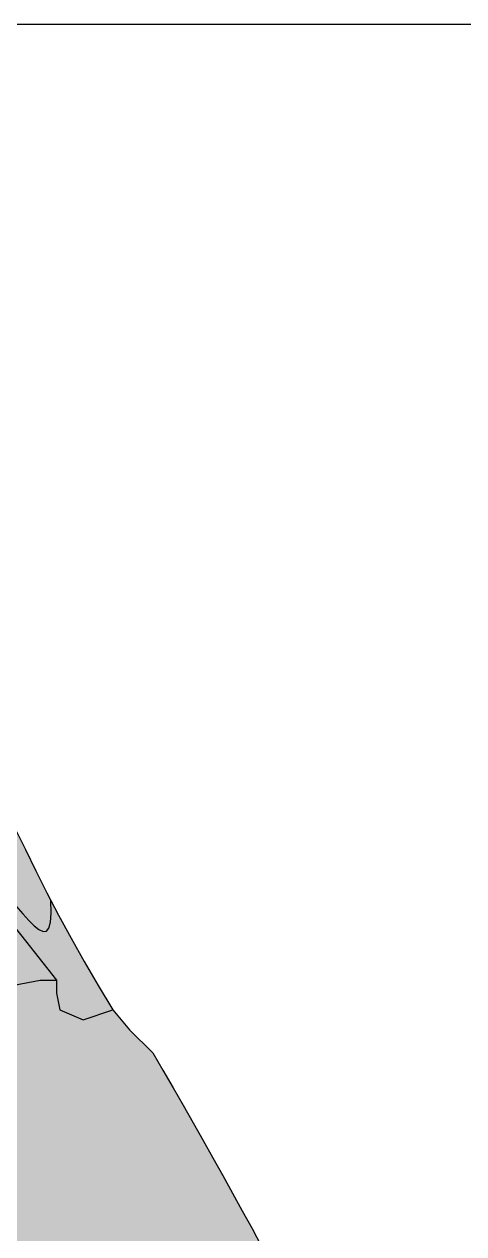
# Model space of a CAD drawing. Header units: millimetres. Extents: x -754 to 578, y -31 to 612.
# Drawn here: x 38.81 to 47.37, y 370.26 to 393.84 of the extents above; entities that cross this region are included whole.
import ezdxf

# ---------------------------------------------------------------- set-up
doc = ezdxf.new("R2010")
doc.units = ezdxf.units.MM
for name, color, linetype in [('Images', 7, 'Continuous'), ('magpie', 4, 'Continuous'), ('magpiefill', 3, 'Continuous')]:
    doc.layers.add(name, color=color, linetype=linetype)
picture_1 = doc.add_image_def('image8.png', size_in_pixel=(273, 248))

msp = doc.modelspace()

# ---------------------------------------------------------------- hatches: boundary and pattern name
at = {"layer": 'magpiefill'}
h = msp.add_hatch(color=255, dxfattribs=at)
h.dxf.hatch_style = 1
h.paths.add_polyline_path([(36.52041323382744, 382.470028184974), (36.35298621007236, 382.7750316144107), (36.19249453064241, 383.0577581806204), (36.04089431553483, 383.3139420977948), (35.90014168474681, 383.5393175801258), (35.77182722345366, 383.730823531143), (35.65607937754296, 383.8902176117293), (35.55266105808037, 384.0204621721051), (35.46133517613157, 384.1245195624913), (35.38186464276221, 384.2053521331086), (35.31401236903796, 384.2659222341778), (35.25754126602448, 384.3091922159196), (35.21221424478745, 384.3381244285546), (35.17775469371808, 384.3549208861197), (35.15372791050992, 384.3587422579151), (35.13965967018207, 384.3479888770576), (35.13507574775362, 384.3210610766633), (35.13950191824369, 384.2763591898488), (35.15246395667135, 384.2122835497304), (35.17348763805574, 384.1272344894248), (35.20209873741592, 384.0196123420481), (35.23802556020179, 383.88795074598), (35.28180653358621, 383.7313165606526), (35.33418261517281, 383.548909950761), (35.39589476256521, 383.3399310810005), (35.46768393336707, 383.1035801160663), (35.55029108518201, 382.8390572206534), (35.64445717561366, 382.5455625594573), (35.75092316226565, 382.2222962971729), (35.87159788770659, 381.8662860291094), (36.01306173436486, 381.4658690730312), (36.18306296963382, 381.0072101773168), (36.38934986090682, 380.4764740903443), (36.63967067557721, 379.8598255604922), (36.94177368103837, 379.1434293361387), (37.25599430727302, 378.4222666094374), (37.58298130349385, 378.0072605325925), (37.86550028138467, 377.6461462820426), (38.10837955935045, 377.3345767105838), (38.31644745579699, 377.0682046710111), (38.49453228912951, 376.84268301612), (38.64746237775346, 376.6536645987059), (38.78006604007427, 376.4968022715641), (38.89717159449731, 376.3677488874904), (39.0025803586334, 376.2639971066074), (39.09598564691484, 376.190398818349), (39.17605377297942, 376.1536457194768), (39.24145105046483, 376.1604295067521), (39.29084379300883, 376.2174418769364), (39.32289831424913, 376.3313745267911), (39.33628092782348, 376.5089191530777), (39.3296579473696, 376.7567674525576), (39.25151586757121, 376.9068267324927), (39.03589141456138, 377.3333862094358), (38.83059679275327, 377.7495051137794), (38.63414227125777, 378.1549529984744), (38.44507399881124, 378.5497451895744), (38.26208164265243, 378.9348801055412), (38.08389074964614, 379.3116019379383), (37.90922686665662, 379.6811548783299), (37.73681554054814, 380.0447831182805), (37.5653823181854, 380.4037308493534), (37.3936527464328, 380.7592422631126), (37.22035237215481, 381.1125615511224), (37.04474517107134, 381.4640145753845), (36.86824883432416, 381.8102538796525), (36.69281948191044, 382.1470136781185)])
h = msp.add_hatch(color=253, dxfattribs=at)
h.dxf.hatch_style = 1
h.paths.add_polyline_path([(38.56582154691335, 376.3100505519483), (38.10217553665914, 376.9013740554778), (38.21893723848462, 376.6224947488669), (38.30352567695596, 376.4017896169747), (38.3598183128351, 376.2324446394152), (38.39169260688398, 376.1076457958022), (38.40302601986455, 376.02057906575), (38.39769601253874, 375.9644304288725), (38.3795800456685, 375.9323858647837), (38.35255558001578, 375.9176313530976), (38.31931666308823, 375.9149097701483), (38.27782368937633, 375.9251915791502), (38.22485364011624, 375.9510041400377), (38.15718349654418, 375.9948748127454), (38.07159023989631, 376.0593309572075), (37.96485085140882, 376.1468999333586), (37.8337423123179, 376.2601091011332), (37.67504160385974, 376.4014858204657), (37.48508231191335, 376.5739539977563), (37.25842444092918, 376.7820237252692), (36.98918460000061, 377.0306016417341), (36.67147939822058, 377.324594385881), (36.29942544468273, 377.6689085964396), (35.86713934848014, 378.06845091214), (35.36873771870633, 378.5281279717116), (34.79833716445426, 379.0528464138848), (34.88406920735103, 378.9295179398833), (35.57535344677706, 377.9790130820273), (36.05520878881369, 377.5284314835035), (37.72110013850232, 375.9506727067939), (38.5620199088353, 375.0957097809831), (39.11591893139735, 375.2064337591642), (39.43883018898782, 375.2064337591642)])
h = msp.add_hatch(color=253, dxfattribs=at)
h.dxf.hatch_style = 1
h.paths.add_polyline_path([(39.71971319075307, 376.0233078490031), (39.47895988267208, 376.4700571299988), (39.3296579473696, 376.7567674525576), (39.33628092782348, 376.5089191530777), (39.32289831424913, 376.3313745267911), (39.29084379300883, 376.2174418769364), (39.24145105046483, 376.1604295067521), (39.17605377297942, 376.1536457194768), (39.09598564691485, 376.190398818349), (39.00258035863339, 376.2639971066074), (38.89717159449731, 376.3677488874904), (38.78006604007427, 376.4968022715641), (38.64746237775347, 376.6536645987059), (38.4945322891295, 376.84268301612), (38.31644745579698, 377.0682046710111), (38.10837955935045, 377.3345767105838), (37.86550028138451, 377.6461462820428), (37.58298130349385, 378.0072605325924), (37.25599430727302, 378.4222666094374), (37.30340714468364, 378.3134501656621), (37.71220404120466, 377.4009531961179), (37.85344361325453, 377.2186010543829), (38.56582154691336, 376.3100505519483), (39.43883018898782, 375.2064337591642), (39.43883018898782, 374.9482349353102), (39.50341129899266, 374.6254864054927), (39.95548763037573, 374.4318372876021), (40.53672618176893, 374.6254864054927), (40.24710660941231, 375.1007920397012), (39.97526552270342, 375.5668093365542)])
at = {"layer": 'magpiefill', "true_color": 0x010101}
h = msp.add_hatch(color=18, dxfattribs=at)
h.dxf.hatch_style = 1
edge = h.paths.add_edge_path()
edge.add_line((40.85963743935895, 348.9347078828025), (39.02147583574992, 348.7467913734263))
edge.add_line((39.02147583574992, 348.7467913734263), (35.89284781417177, 346.6918707930586))
edge.add_line((35.89284781417177, 346.6918707930586), (29.45681938678376, 342.0459624909088))
edge.add_line((29.45681938678376, 342.0459624909088), (25.70246804391604, 338.4721855043988))
edge.add_line((25.70246804391604, 338.4721855043988), (25.07674472262647, 338.4721855043988))
edge.add_line((25.07674472262647, 338.4721855043988), (24.45101854755444, 339.0082526458132))
edge.add_line((24.45101854755444, 339.0082526458132), (24.36162950165613, 339.3656297510263))
edge.add_line((24.36162950165613, 339.3656297510263), (22.48445383022204, 337.936119846579))
edge.add_line((22.48445383022204, 337.936119846579), (19.98155483749883, 336.149231353324))
edge.add_line((19.98155483749883, 336.149231353324), (19.71338769980343, 337.3107091706586))
edge.add_line((19.71338769980343, 337.3107091706586), (19.80277674570175, 337.936119846579))
edge.add_line((19.80277674570175, 337.936119846579), (20.87544815026672, 339.0975961803192))
edge.add_line((20.87544815026672, 339.0975961803192), (21.23300433386044, 339.3656297510263))
edge.add_line((21.23300433386044, 339.3656297510263), (20.96483719616504, 339.544318303633))
edge.add_line((20.96483719616504, 339.544318303633), (19.26643961652803, 338.3828419698928))
edge.add_line((19.26643961652803, 338.3828419698928), (18.81949438703555, 338.7402190751059))
edge.add_line((18.81949438703555, 338.7402190751059), (18.81949438703555, 339.0082526458132))
edge.add_line((18.81949438703555, 339.0082526458132), (18.1043791660652, 339.0082526458132))
edge.add_line((18.1043791660652, 339.0082526458132), (17.8362120283698, 339.3656297510263))
edge.add_line((17.8362120283698, 339.3656297510263), (20.16033292929592, 340.6164511028671))
edge.add_line((20.16033292929592, 340.6164511028671), (20.60727815878795, 341.420550331394))
edge.add_line((20.60727815878795, 341.420550331394), (21.41178242565752, 342.135306025415))
edge.add_line((21.41178242565752, 342.135306025415), (19.80277674570175, 341.8672724547077))
edge.add_line((19.80277674570175, 341.8672724547077), (21.05422624206335, 342.9394052539419))
edge.add_line((21.05422624206335, 342.9394052539419), (25.25552281442356, 345.3517044231173))
edge.add_line((25.25552281442356, 345.3517044231173), (29.18865224908836, 348.2107257156065))
edge.add_line((29.18865224908836, 348.2107257156065), (33.65811595914397, 350.8017134373883))
edge.add_line((33.65811595914397, 350.8017134373883), (36.33979589744717, 352.4099118944423))
edge.add_line((36.33979589744717, 352.4099118944423), (36.60796303514257, 353.3927011591704))
edge.add_line((36.60796303514257, 353.3927011591704), (37.59124539380878, 354.0181118350906))
edge.add_line((37.59124539380878, 354.0181118350906), (38.66391679837329, 353.5713897117769))
edge.add_line((38.66391679837329, 353.5713897117769), (39.37903201934409, 353.6607347298775))
edge.add_line((39.37903201934409, 353.6607347298775), (40.8986486534011, 354.9115560817181))
edge.add_line((40.8986486534011, 354.9115560817181), (42.15010100354561, 355.7156553102452))
edge.add_line((42.15010100354561, 355.7156553102452), (42.23949004944393, 353.9287668169902))
edge.add_line((42.23949004944393, 353.9287668169902), (41.8819310120673, 352.5886019306433))
edge.add_line((41.8819310120673, 352.5886019306433), (41.52437482847313, 352.4099118944423))
edge.add_line((41.52437482847313, 352.4099118944423), (40.98803769929941, 352.5886019306433))
edge.add_line((40.98803769929941, 352.5886019306433), (40.27292533211153, 351.8738462366225))
edge.add_line((40.27292533211153, 351.8738462366225), (41.37629488074731, 350.9357487676712))
edge.add_line((41.37629488074731, 350.9357487676712), (41.57004106454474, 351.7748949451966))
edge.add_line((41.57004106454474, 351.7748949451966), (42.47419087352796, 352.2912925929047))
edge.add_line((42.47419087352796, 352.2912925929047), (43.83041416011133, 352.3558422988681))
edge.add_line((43.83041416011133, 352.3558422988681), (44.60539889530196, 352.0976434750141))
edge.add_line((44.60539889530196, 352.0976434750141), (44.60539889530196, 351.5166961213426))
edge.add_line((44.60539889530196, 351.5166961213426), (43.95957923390392, 351.2584972974887))
edge.add_line((43.95957923390392, 351.2584972974887), (42.73251816733068, 351.0002984736345))
edge.add_line((42.73251816733068, 351.0002984736345), (41.3117109169591, 349.9029534722551))
edge.add_line((41.3117109169591, 349.9029534722551), (41.3117109169591, 349.1283570006931))
edge.add_line((41.3117109169591, 349.1283570006931), (42.47419087352796, 349.5802049424376))
edge.add_line((42.47419087352796, 349.5802049424376), (45.3158025204873, 350.6775499438172))
edge.add_line((45.3158025204873, 350.6775499438172), (47.18868610224195, 351.710345239233))
edge.add_line((47.18868610224195, 351.710345239233), (49.06156683021322, 353.0658890644665))
edge.add_line((49.06156683021322, 353.0658890644665), (51.51568896336062, 354.8732808314446))
edge.add_line((51.51568896336062, 354.8732808314446), (50.22404678678208, 354.4214328897001))
edge.add_line((50.22404678678208, 354.4214328897001), (48.99698572020839, 353.9695849479556))
edge.add_line((48.99698572020839, 353.9695849479556), (47.70534354362985, 354.2923334777731))
edge.add_line((47.70534354362985, 354.2923334777731), (46.54286358706099, 355.2605790672255))
edge.add_line((46.54286358706099, 355.2605790672255), (45.83245996187566, 356.6806711148283))
edge.add_line((45.83245996187566, 356.6806711148283), (45.57413266807293, 358.2944137639158))
edge.add_line((45.57413266807293, 358.2944137639158), (45.89704392566341, 359.7790570010764))
edge.add_line((45.89704392566341, 359.7790570010764), (47.25326721224678, 361.2637002382369))
edge.add_line((47.25326721224678, 361.2637002382369), (46.54286358706099, 361.0055014143827))
edge.add_line((46.54286358706099, 361.0055014143827), (43.18459449871375, 359.2626593533682))
edge.add_line((43.18459449871375, 359.2626593533682), (40.27839603418329, 357.6489167042807))
edge.add_line((40.27839603418329, 357.6489167042807), (38.66384545379719, 356.3579225850108))
edge.add_line((38.66384545379719, 356.3579225850108), (37.82427675481881, 355.1314796552986))
edge.add_line((37.82427675481881, 355.1314796552986), (36.92012694583559, 354.4214328897001))
edge.add_line((36.92012694583559, 354.4214328897001), (35.95139602684753, 354.1632340658462))
edge.add_line((35.95139602684753, 354.1632340658462), (35.37015462167187, 354.4214328897001))
edge.add_line((35.37015462167187, 354.4214328897001), (35.04724621786431, 354.808731125481))
edge.add_line((35.04724621786431, 354.808731125481), (35.11182732786915, 355.7124255253757))
edge.add_line((35.11182732786915, 355.7124255253757), (35.75764698926719, 357.1970687625362))
edge.add_line((35.75764698926719, 357.1970687625362), (35.30557351166703, 358.1653143519889))
edge.add_line((35.30557351166703, 358.1653143519889), (35.17640843787399, 357.3261681744632))
edge.add_line((35.17640843787399, 357.3261681744632), (34.59516988648124, 356.9388699386823))
edge.add_line((34.59516988648124, 356.9388699386823), (33.17436263611012, 356.0997237611568))
edge.add_line((33.17436263611012, 356.0997237611568), (32.72228915850997, 356.4224722909744))
edge.add_line((32.72228915850997, 356.4224722909744), (32.2702128271269, 356.6806711148283))
edge.add_line((32.2702128271269, 356.6806711148283), (31.81813934952675, 357.1325190565728))
edge.add_line((31.81813934952675, 357.1325190565728), (31.62439316572932, 357.8425658221713))
edge.add_line((31.62439316572932, 357.8425658221713), (31.68897427573415, 358.2944137639158))
edge.add_line((31.68897427573415, 358.2944137639158), (31.10773572434096, 358.4235131758428))
edge.add_line((31.10773572434096, 358.4235131758428), (30.78482446675093, 358.6817119996967))
edge.add_line((30.78482446675093, 358.6817119996967), (30.33274813536741, 359.1335599414413))
edge.add_line((30.33274813536741, 359.1335599414413), (29.94525576777255, 359.6499575891494))
edge.add_line((29.94525576777255, 359.6499575891494), (30.13900195156998, 360.6182031786018))
edge.add_line((30.13900195156998, 360.6182031786018), (29.94525576777255, 360.6182031786018))
edge.add_line((29.94525576777255, 360.6182031786018), (29.36401721637935, 360.8118522964924))
edge.add_line((29.36401721637935, 360.8118522964924), (28.78277866498661, 361.3282499442003))
edge.add_line((28.78277866498661, 361.3282499442003), (28.45986740739613, 361.9737470038353))
edge.add_line((28.45986740739613, 361.9737470038353), (28.58903248118918, 362.5546943575068))
edge.add_line((28.58903248118918, 362.5546943575068), (28.71819470119885, 363.2001914171417))
edge.add_line((28.71819470119885, 363.2001914171417), (28.39528629739129, 363.2647411231053))
edge.add_line((28.39528629739129, 363.2647411231053), (27.7494637822108, 363.8456884767768))
edge.add_line((27.7494637822108, 363.8456884767768), (27.36197141461548, 364.6202834647445))
edge.add_line((27.36197141461548, 364.6202834647445), (27.42655252462032, 365.330330230343))
edge.add_line((27.42655252462032, 365.330330230343), (28.52444851740097, 366.0403769959414))
edge.add_line((28.52444851740097, 366.0403769959414), (30.00983973156031, 366.8149734675035))
edge.add_line((30.00983973156031, 366.8149734675035), (31.0431517605532, 367.6541196450289))
edge.add_line((31.0431517605532, 367.6541196450289), (31.94730156953642, 368.428716116591))
edge.add_line((31.94730156953642, 368.428716116591), (32.07646664332901, 368.5578155285179))
edge.add_line((32.07646664332901, 368.5578155285179), (32.39937790091949, 368.6869149404449))
edge.add_line((32.39937790091949, 368.6869149404449), (32.7868702685148, 369.0096634702625))
edge.add_line((32.7868702685148, 369.0096634702625), (32.85145137851964, 369.2678622941164))
edge.add_line((32.85145137851964, 369.2678622941164), (32.85145137851964, 369.461511412007))
edge.add_line((32.85145137851964, 369.461511412007), (32.7868702685148, 369.7197102358609))
edge.add_line((32.7868702685148, 369.7197102358609), (32.59312408471737, 369.9133593537515))
edge.add_line((32.59312408471737, 369.9133593537515), (32.39937790091949, 370.0424587656785))
edge.add_line((32.39937790091949, 370.0424587656785), (32.14104775333385, 370.1070084716421))
edge.add_line((32.14104775333385, 370.1070084716421), (32.33479393713174, 370.236107883569))
edge.add_line((32.33479393713174, 370.236107883569), (32.59312408471737, 370.236107883569))
edge.add_line((32.59312408471737, 370.236107883569), (32.85145137851964, 370.3006575895324))
edge.add_line((32.85145137851964, 370.3006575895324), (33.30352770990271, 370.3006575895324))
edge.add_line((33.30352770990271, 370.3006575895324), (33.56185500370543, 370.3006575895324))
edge.add_line((33.56185500370543, 370.3006575895324), (33.75560118750286, 370.365207295496))
edge.add_line((33.75560118750286, 370.365207295496), (33.94934737130075, 370.494306707423))
edge.add_line((33.94934737130075, 370.494306707423), (34.07851244509334, 370.8170552372405))
edge.add_line((34.07851244509334, 370.8170552372405), (34.14309640888109, 371.0107043551309))
edge.add_line((34.14309640888109, 371.0107043551309), (33.88476626129591, 371.2689031789851))
edge.add_line((33.88476626129591, 371.2689031789851), (33.04519756231753, 371.7207511207296))
edge.add_line((33.04519756231753, 371.7207511207296), (34.14309640888109, 371.4625522968754))
edge.add_line((34.14309640888109, 371.4625522968754), (34.72433496027429, 371.3334528849484))
edge.add_line((34.72433496027429, 371.3334528849484), (35.04724621786431, 371.527102002839))
edge.add_line((35.04724621786431, 371.527102002839), (35.04724621786431, 371.656201414766))
edge.add_line((35.04724621786431, 371.656201414766), (35.04724621786431, 371.9789499445835))
edge.add_line((35.04724621786431, 371.9789499445835), (34.85349718028397, 372.1080493565105))
edge.add_line((34.85349718028397, 372.1080493565105), (34.72433496027429, 372.430797886328))
edge.add_line((34.72433496027429, 372.430797886328), (35.2409924016622, 372.3662481803644))
edge.add_line((35.2409924016622, 372.3662481803644), (35.49931969546446, 372.3662481803644))
edge.add_line((35.49931969546446, 372.3662481803644), (35.88681206305978, 372.3662481803644))
edge.add_line((35.88681206305978, 372.3662481803644), (35.88681206305978, 372.4953475922914))
edge.add_line((35.88681206305978, 372.4953475922914), (35.82223095305494, 372.8826458280726))
edge.add_line((35.82223095305494, 372.8826458280726), (35.69306587926235, 373.1408431683321))
edge.add_line((35.69306587926235, 373.1408431683321), (35.62848476925751, 373.4635916981497))
edge.add_line((35.62848476925751, 373.4635916981497), (35.95139602684753, 373.4635916981497))
edge.add_line((35.95139602684753, 373.4635916981497), (36.20972332065026, 373.5281414041131))
edge.add_line((36.20972332065026, 373.5281414041131), (36.33888839444285, 373.7217905220036))
edge.add_line((36.33888839444285, 373.7217905220036), (36.40346950444768, 374.1736384637481))
edge.add_line((36.40346950444768, 374.1736384637481), (36.46805061445252, 374.3027378756751))
edge.add_line((36.46805061445252, 374.3027378756751), (36.72638076203816, 374.3027378756751))
edge.add_line((36.72638076203816, 374.3027378756751), (36.92012694583559, 374.3027378756751))
edge.add_line((36.92012694583559, 374.3027378756751), (37.04929201962864, 374.4318372876021))
edge.add_line((37.04929201962864, 374.4318372876021), (37.24303820342607, 374.4318372876021))
edge.add_line((37.24303820342607, 374.4318372876021), (37.30761931343091, 374.7545858174196))
edge.add_line((37.30761931343091, 374.7545858174196), (37.30761931343091, 374.8836852293466))
edge.add_line((37.30761931343091, 374.8836852293466), (36.98470805584043, 375.0127846412736))
edge.add_line((36.98470805584043, 375.0127846412736), (37.24303820342607, 375.1418840532006))
edge.add_line((37.24303820342607, 375.1418840532006), (37.43678438722395, 375.1418840532006))
edge.add_line((37.43678438722395, 375.1418840532006), (37.69511168102622, 375.0773343472372))
edge.add_line((37.69511168102622, 375.0773343472372), (38.0180229386167, 375.0127846412736))
edge.add_line((38.0180229386167, 375.0127846412736), (38.47009641621685, 375.0773343472372))
edge.add_line((38.47009641621685, 375.0773343472372), (39.11591893139735, 375.2064337591642))
edge.add_line((39.11591893139735, 375.2064337591642), (39.43883018898782, 375.2064337591642))
edge.add_line((39.43883018898782, 375.2064337591642), (39.43883018898782, 374.9482349353102))
edge.add_line((39.43883018898782, 374.9482349353102), (39.50341129899266, 374.6254864054927))
edge.add_line((39.50341129899266, 374.6254864054927), (39.95548763037573, 374.4318372876021))
edge.add_line((39.95548763037573, 374.4318372876021), (40.53672618176893, 374.6254864054927))
edge.add_line((40.53672618176893, 374.6254864054927), (40.85963743935895, 374.2381881697117))
edge.add_line((40.85963743935895, 374.2381881697117), (41.31217037602732, 373.788101254444))
edge.add_arc((-70.80047785323688, 308.3328015013903), 129.8215781707373, 24.7196834331034, 30.277882808560207, ccw=False)
edge.add_arc((49.22376158881366, 364.3471715032617), 2.717253438401656, 219.4264190677759, 277.5112522925736)
edge.add_arc((52.16036264588308, 359.2863995795586), 3.502217643125006, 76.09792839104102, 137.4828955815185, ccw=False)
edge.add_arc((51.96973983973157, 355.0031645799385), 7.751876948521335, 60.01917854986198, 82.34898294536907, ccw=False)
edge.add_arc((52.07444780326517, 350.2999373781522), 12.02382861166447, 55.16074552816218, 71.73216053091483, ccw=False)
edge.add_arc((58.60916531613973, 354.4438374458184), 5.734500677390736, 86.65890143975243, 120.31950619075)
edge.add_arc((60.36490375511772, 351.6076492175333), 9.069487645513666, 120.8490791888012, 144.9821508602809)
edge.add_arc((54.1626262971275, 356.160958630196), 1.387605128894925, 152.0183299640194, 206.9559763139688)
edge.add_arc((-51.91051563321011, 227.7238487340253), 165.3044430536458, 45.89312228263083, 50.63922831697852, ccw=False)
edge.add_line((63.14121053615486, 346.4195066104846), (63.01130633255684, 345.9008731861124))
edge.add_line((63.01130633255684, 345.9008731861124), (63.20505251635473, 345.6426743622585))
edge.add_line((63.20505251635473, 345.6426743622585), (63.78629392153039, 345.4490252443679))
edge.add_line((63.78629392153039, 345.4490252443679), (63.59254773773296, 345.061727008587))
edge.add_line((63.59254773773296, 345.061727008587), (63.85087503153522, 344.7389784787695))
edge.add_line((63.85087503153522, 344.7389784787695), (63.98004010532827, 344.4162299489519))
edge.add_line((63.98004010532827, 344.4162299489519), (63.5279637739452, 344.028931713171))
edge.add_line((63.5279637739452, 344.028931713171), (63.46338266394037, 343.6416334773899))
edge.add_line((63.46338266394037, 343.6416334773899), (63.65712884773779, 343.2543352416089))
edge.add_line((63.65712884773779, 343.2543352416089), (63.14047140634989, 343.0606861237184))
edge.add_line((63.14047140634989, 343.0606861237184), (62.62381396496198, 343.1897855356453))
edge.add_line((62.62381396496198, 343.1897855356453), (62.68839507496682, 342.7379375939008))
edge.add_line((62.68839507496682, 342.7379375939008), (61.97799430356395, 342.5442884760105))
edge.add_line((61.97799430356395, 342.5442884760105), (61.65508304597347, 342.7379375939008))
edge.add_line((61.65508304597347, 342.7379375939008), (61.46133686217604, 342.8024872998644))
edge.add_line((61.46133686217604, 342.8024872998644), (61.26759067837861, 342.5442884760105))
edge.add_line((61.26759067837861, 342.5442884760105), (60.94467942078813, 342.2860896521563))
edge.add_line((60.94467942078813, 342.2860896521563), (60.62176816319766, 342.4151890640835))
edge.add_line((60.62176816319766, 342.4151890640835), (59.78219946421927, 341.834241710412))
edge.add_line((59.78219946421927, 341.834241710412), (59.78219946421927, 342.092440534266))
edge.add_line((59.78219946421927, 342.092440534266), (59.20096091282653, 342.6088381819739))
edge.add_line((59.20096091282653, 342.6088381819739), (59.20096091282653, 342.867037005828))
edge.add_line((59.20096091282653, 342.867037005828), (59.07179583903348, 342.7379375939008))
edge.add_line((59.07179583903348, 342.7379375939008), (58.68430347143862, 342.1569902402293))
edge.add_line((58.68430347143862, 342.1569902402293), (58.68430347143862, 341.7696920044484))
edge.add_line((58.68430347143862, 341.7696920044484), (58.68430347143862, 340.930545826923))
edge.add_line((58.68430347143862, 340.930545826923), (58.23222999383847, 340.930545826923))
edge.add_line((58.23222999383847, 340.930545826923), (58.03848381004059, 341.1241949448133))
edge.add_line((58.03848381004059, 341.1241949448133), (57.97389984625283, 341.2532943567403))
edge.add_line((57.97389984625283, 341.2532943567403), (57.32808018485525, 341.4469434746309))
edge.add_line((57.32808018485525, 341.4469434746309), (57.00516892726478, 341.6405925925214))
edge.add_line((57.00516892726478, 341.6405925925214), (56.87600385347173, 341.5114931805945))
edge.add_line((56.87600385347173, 341.5114931805945), (56.87600385347173, 341.1887446507769))
edge.add_line((56.87600385347173, 341.1887446507769), (56.48851148587687, 340.6723470030688))
edge.add_line((56.48851148587687, 340.6723470030688), (56.23018419207415, 340.8659961209594))
edge.add_line((56.23018419207415, 340.8659961209594), (56.23018419207415, 341.05964523885))
edge.add_line((56.23018419207415, 341.05964523885), (55.4551966031006, 340.8659961209594))
edge.add_line((55.4551966031006, 340.8659961209594), (55.06770423550529, 340.4141481792149))
edge.add_line((55.06770423550529, 340.4141481792149), (54.22813839031028, 340.0913996493973))
edge.add_line((54.22813839031028, 340.0913996493973), (53.84064602271496, 340.2850487672879))
edge.add_line((53.84064602271496, 340.2850487672879), (53.64689698513416, 340.6077972971054))
edge.add_line((53.64689698513416, 340.6077972971054), (53.32398858132706, 340.6077972971054))
edge.add_line((53.32398858132706, 340.6077972971054), (52.61358495614127, 340.0268499434339))
edge.add_line((52.61358495614127, 340.0268499434339), (51.96776244096031, 339.3813528837989))
edge.add_line((51.96776244096031, 339.3813528837989), (51.32194277956273, 338.6067564122368))
edge.add_line((51.32194277956273, 338.6067564122368), (50.80528533817483, 337.9612593526019))
edge.add_line((50.80528533817483, 337.9612593526019), (50.35320900679176, 337.5094128944518))
edge.add_line((50.35320900679176, 337.5094128944518), (49.70738934539372, 337.3157637765612))
edge.add_line((49.70738934539372, 337.3157637765612), (49.12614794021806, 337.4448631884882))
edge.add_line((49.12614794021806, 337.4448631884882), (48.73865557262275, 337.832159940675))
edge.add_line((48.73865557262275, 337.832159940675), (48.35116320502743, 338.2194581764559))
edge.add_line((48.35116320502743, 338.2194581764559), (48.15741702123, 338.8004055301274))
edge.add_line((48.15741702123, 338.8004055301274), (47.83450576363953, 339.2522534718719))
edge.add_line((47.83450576363953, 339.2522534718719), (47.51159450604905, 339.3168031778355))
edge.add_line((47.51159450604905, 339.3168031778355), (47.12410213845374, 339.4459025897625))
edge.add_line((47.12410213845374, 339.4459025897625), (46.80119373464663, 339.4459025897625))
edge.add_line((46.80119373464663, 339.4459025897625), (46.21995232947052, 340.3495984732515))
edge.add_line((46.21995232947052, 340.3495984732515), (45.63871377807777, 341.1241949448133))
edge.add_line((45.63871377807777, 341.1241949448133), (45.3803864842755, 341.1241949448133))
edge.add_line((45.3803864842755, 341.1241949448133), (44.86372904288714, 341.3823937686675))
edge.add_line((44.86372904288714, 341.3823937686675), (43.95957923390392, 342.2215399461929))
edge.add_line((43.95957923390392, 342.2215399461929), (43.70124908631874, 342.6088381819739))
edge.add_line((43.70124908631874, 342.6088381819739), (43.57208686630906, 342.867037005828))
edge.add_line((43.57208686630906, 342.867037005828), (43.50750290252086, 343.2543352416089))
edge.add_line((43.50750290252086, 343.2543352416089), (43.24917560871859, 343.2543352416089))
edge.add_line((43.24917560871859, 343.2543352416089), (42.66793705732539, 343.4479843594995))
edge.add_line((42.66793705732539, 343.4479843594995), (42.60335309353763, 343.5770837714265))
edge.add_line((42.60335309353763, 343.5770837714265), (42.34502579973537, 343.9643820072074))
edge.add_line((42.34502579973537, 343.9643820072074), (42.28044468973053, 344.0934814191344))
edge.add_line((42.28044468973053, 344.0934814191344), (41.95753343214005, 344.8035281847328))
edge.add_line((41.95753343214005, 344.8035281847328), (41.57004106454474, 345.061727008587))
edge.add_line((41.57004106454474, 345.061727008587), (41.37629488074731, 345.2553761264774))
edge.add_line((41.37629488074731, 345.2553761264774), (41.11796473316167, 345.6426743622585))
edge.add_line((41.11796473316167, 345.6426743622585), (40.98879965936908, 346.1590720099664))
edge.add_line((40.98879965936908, 346.1590720099664), (40.98879965936908, 346.4818190561896))
edge.add_line((40.98879965936908, 346.4818190561896), (41.44087599075215, 347.1273161158247))
edge.add_line((41.44087599075215, 347.1273161158247), (41.24712980695426, 347.0627664098611))
edge.add_line((41.24712980695426, 347.0627664098611), (40.79505347557119, 347.5791640575692))
edge.add_line((40.79505347557119, 347.5791640575692), (40.73047236556636, 348.0310119993137))
edge.add_line((40.73047236556636, 348.0310119993137), (41.24712980695426, 348.8056084708755))
edge.add_line((41.24712980695426, 348.8056084708755), (40.85963743935895, 348.9347078828025))

# ---------------------------------------------------------------- linework, layer by layer
at = {"layer": 'magpie'}
for points in [[(37.25599430727296, 378.4222666094374), (37.58298130349385, 378.0072605325924), (37.86550028138455, 377.6461462820427), (38.10837955935045, 377.3345767105838), (38.31644745579697, 377.0682046710111), (38.49453228912951, 376.84268301612), (38.64746237775347, 376.6536645987059), (38.78006604007427, 376.4968022715641), (38.89717159449731, 376.3677488874904), (39.00258035863339, 376.2639971066074), (39.09598564691485, 376.190398818349), (39.17605377297942, 376.1536457194768), (39.24145105046483, 376.1604295067521), (39.29084379300883, 376.2174418769364), (39.32289831424913, 376.3313745267911), (39.33628092782348, 376.5089191530777), (39.3296579473696, 376.7567674525575)], [(38.63414227125774, 378.1549529984745), (38.83059679275326, 377.7495051137794), (39.03589141456137, 377.3333862094358), (39.25151586757124, 376.9068267324927), (39.47895988267208, 376.4700571299988), (39.71971319075307, 376.0233078490031), (39.97526552270342, 375.5668093365542), (40.24710660941231, 375.1007920397012), (40.53672618176893, 374.6254864054927)], [(38.56582154691333, 376.3100505519483), (39.43883018898782, 375.2064337591642)]]:
    msp.add_lwpolyline(points, dxfattribs=at)
msp.add_lwpolyline([(38.47009641621685, 375.0773343472372), (39.11591893139735, 375.2064337591642), (39.43883018898782, 375.2064337591642), (39.43883018898782, 374.9482349353102), (39.50341129899266, 374.6254864054927), (39.95548763037573, 374.4318372876021), (40.53672618176893, 374.6254864054927), (40.85963743935895, 374.2381881697117), (41.31217037602732, 373.788101254444, -0.02425697582569045), (47.12484412204209, 362.6214798401345, 0.2590125340357822)], format="xyb", dxfattribs=at)

# ---------------------------------------------------------------- pictures from other files: only their frames are drawn
at = {"layer": 'Images'}
image = msp.add_image(picture_1, insert=(-0.01096749804606389, 312.1406939309718), size_in_units=(89.93415841046361, 81.69842961829661), dxfattribs=at)
image.dxf.flags = 15

doc.saveas('drawing.dxf')
